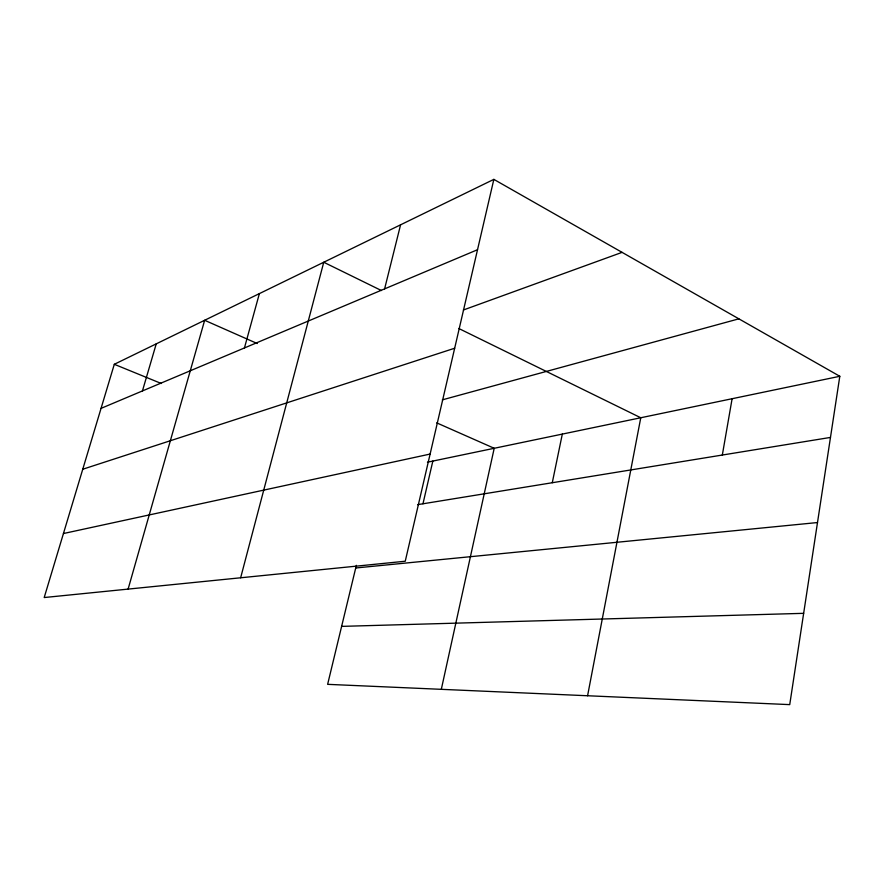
<?xml version="1.0" encoding="UTF-8"?>
<svg xmlns="http://www.w3.org/2000/svg" width="884" height="884" viewBox="0 0 884 884"><rect width="100%" height="100%" fill="white"/><g stroke="black" fill="none" stroke-linecap="round" stroke-linejoin="round"><path stroke-width="1.33" d="M493.847 179.375L405.248 561.229L44.2 597.54L114.301 364.296L493.847 179.375L839.8 376.286L789.732 704.625L327.632 684.338L356.363 565.34M722.327 455.039L732.107 398.728M587.584 695.752L640.767 417.756L458.818 328.505M552.279 482.73L562.312 434.099M441.315 689.332L494.211 448.287L436.696 422.861M422.972 503.781L432.84 461.072M384.606 288.88L400.574 224.823M240.647 577.782L323.754 262.25L381.424 290.538M244.437 347.953L259.377 293.621M128.114 589.098L204.657 320.284L257.255 343.533M142.435 390.938L156.236 343.865M101.052 408.375L477.526 249.719M463.393 309.997L622.071 252.36M82.764 469.238L454.674 348.23M442.332 399.855L738.869 318.837M63.438 533.538L430.121 454.056M427.436 462.199L839.8 376.286M417.579 504.665L830.474 437.425M355.722 567.981L817.501 522.543M341.622 626.38L803.655 613.33M114.301 364.296L161.286 383.49"/></g></svg>
